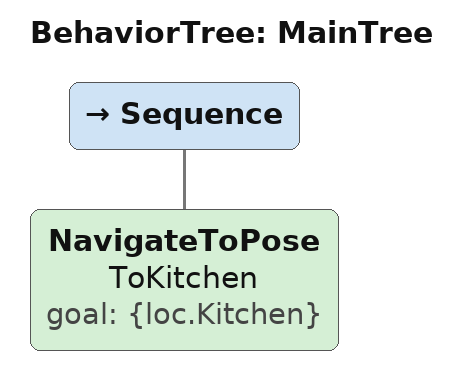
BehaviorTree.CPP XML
<root BTCPP_format="4">
  <BehaviorTree ID="MainTree">
    <Sequence>
      <NavigateToPose name="ToKitchen" goal="{loc.Kitchen}"/>
    </Sequence>
  </BehaviorTree>
</root>
